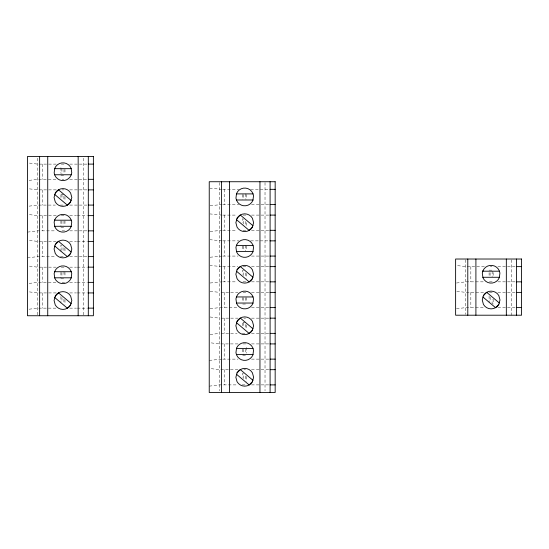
<?xml version="1.0" encoding="UTF-8"?>
<svg xmlns="http://www.w3.org/2000/svg" width="549" height="549" viewBox="0 0 549 549"><rect width="100%" height="100%" fill="white"/><g stroke="black" fill="none" stroke-linecap="round" stroke-linejoin="round"><path stroke-width="0.41" stroke-dasharray="2.75 2.06" d="M29.138 180.381L37.593 179.324L56.19 179.324M29.138 206.143L37.593 205.086L55.346 205.086M210.082 205.71L221.92 204.551M27.45 232.117L37.593 230.848L56.19 230.848M210.082 231.479L221.92 230.312M27.45 257.879L37.593 256.609L55.346 256.609M210.082 257.241L221.92 256.074M29.138 283.428L37.593 282.371L56.19 282.371M210.082 283.003L221.92 281.843M29.138 309.197L37.593 308.14L56.19 308.14M210.082 308.764L219.38 307.605L237.978 307.605M456.466 283.003L465.765 281.843L484.362 281.843M210.082 334.526L219.38 333.367M456.466 308.764L465.765 307.605L484.362 307.605M209.238 360.398L221.92 359.128M209.238 386.16L219.38 384.89L237.134 384.89M56.19 164.11L37.593 164.11L29.138 163.053M61.262 164.11L65.489 164.11M69.709 164.11L88.307 164.11M60.918 175.755L64.981 175.755M62.106 179.324L63.794 179.324M69.709 179.324L78.164 179.324M79.008 179.324L88.307 179.324M221.92 189.336L210.082 188.177M222.764 189.336L238.822 189.336M250.66 189.336L270.094 189.336M56.19 189.872L37.593 189.872L29.138 188.815M62.106 189.872L63.794 189.872M69.709 189.872L88.307 189.872M60.918 197.475L60.918 193.42L61.982 194.483L63.917 194.483M222.764 204.551L238.822 204.551M251.504 204.551L270.094 204.551M60.417 205.086L64.638 205.086M69.709 205.086L88.307 205.086M221.92 215.098L210.082 213.938M222.764 215.098L237.134 215.098M243.049 215.098L246.432 215.098M251.504 215.098L270.094 215.098M56.19 215.633L37.593 215.633L27.45 214.364M61.262 215.633L65.489 215.633M69.709 215.633L76.476 215.633M77.32 215.633L87.463 215.633M60.918 227.286L64.981 227.286M222.764 230.312L237.134 230.312M243.049 230.312L246.432 230.312M251.504 230.312L270.094 230.312M62.106 230.848L64.638 230.848M69.709 230.848L88.307 230.848M221.92 240.86L210.082 239.7M222.764 240.86L238.822 240.86M250.66 240.86L270.094 240.86M56.19 241.395L37.593 241.395L27.45 240.126M69.709 241.395L76.476 241.395M77.32 241.395L87.463 241.395M222.764 256.074L237.978 256.074M251.504 256.074L270.094 256.074M60.417 256.609L64.638 256.609M69.709 256.609L88.307 256.609M221.92 266.629L210.082 265.462M222.764 266.629L237.978 266.629M243.049 266.629L246.432 266.629M251.504 266.629L270.094 266.629M484.362 266.629L465.765 266.629L456.466 265.462M490.278 266.629L491.966 266.629M497.881 266.629L516.479 266.629M56.19 267.157L37.593 267.157L29.138 266.1M61.262 267.157L65.489 267.157M69.709 267.157L76.476 267.157M77.32 267.157L87.463 267.157M489.09 270.163L493.153 270.163M60.918 278.81L64.981 278.81M222.764 281.843L237.134 281.843M243.049 281.843L246.432 281.843M251.504 281.843L270.094 281.843M489.434 281.843L493.654 281.843M497.881 281.843L516.479 281.843M62.106 282.371L64.638 282.371M69.709 282.371L76.476 282.371M77.32 282.371L87.463 282.371M221.075 292.391L237.978 292.391M243.049 292.391L247.276 292.391M251.504 292.391L269.25 292.391M483.511 292.391L465.765 292.391L456.466 291.224M489.434 292.391L493.654 292.391M497.881 292.391L516.479 292.391M56.19 292.926L37.593 292.926L29.138 291.869M69.709 292.926L76.476 292.926M77.32 292.926L87.463 292.926M242.713 304.036L246.769 304.036M251.504 307.605L269.25 307.605M497.881 307.605L516.479 307.605M69.709 308.14L76.476 308.14M77.32 308.14L87.463 308.14M221.075 318.152L237.978 318.152M243.893 318.152L245.588 318.152M251.504 318.152L269.25 318.152M242.713 325.756L242.713 321.7L243.77 322.764L245.705 322.764M221.075 333.367L237.134 333.367M242.205 333.367L247.276 333.367M251.504 333.367L269.25 333.367M237.978 343.914L219.38 343.914L209.238 342.645M243.049 343.914L246.432 343.914M251.504 343.914L269.25 343.914M242.713 355.567L246.769 355.567M222.764 359.128L237.978 359.128M251.504 359.128L269.25 359.128M237.978 369.676L219.38 369.676L210.082 368.516M243.893 369.676L245.588 369.676M251.504 369.676L269.25 369.676M242.205 384.89L246.432 384.89M251.504 384.89L269.25 384.89M210.082 291.224L219.38 292.391M210.082 316.993L219.38 318.152M511.407 259.869L511.407 315.208M493.153 272.599L493.153 276.655M493.153 299.184L493.153 304.05L492.089 302.986L492.089 299.569M492.144 271.165L492.144 276.511M490.092 272.695L490.092 276.511M490.154 297.002L490.154 301.277M489.09 272.599L489.09 276.655M489.09 295.938L489.09 302.43M470.836 266.629L470.836 281.843M470.836 292.391L470.836 307.605M465.765 259.869L465.765 314.357M265.023 182.584L265.023 390.785M246.769 194.497L246.769 199.362M246.769 222.702L246.769 226.758M246.769 246.021L246.769 250.076M246.769 273.423L246.769 278.288M246.769 297.551L246.769 301.607M246.769 324.946L246.769 329.002M246.769 347.455L246.769 353.131M246.769 376.47L246.769 381.342M245.767 193.879L245.767 199.218M245.767 245.403L245.767 250.749M245.767 297.695L245.767 302.273M245.767 349.219L245.767 353.796M245.705 221.419L245.705 225.701M245.705 272.949L245.705 277.224M245.705 324.473L245.705 328.755M245.705 375.996L245.705 380.279M243.715 194.641L243.715 199.218M243.77 223.985L243.77 219.71L242.713 218.646L242.713 222.702M243.715 246.165L243.715 250.749M243.77 275.516L243.77 271.233L242.713 270.177L242.713 274.232M243.715 297.695L243.715 302.273M243.77 322.764L243.77 327.039M243.715 349.219L243.715 354.565M243.77 378.57L243.77 374.288L242.713 373.224L242.713 377.28M242.713 194.497L242.713 199.362M242.713 246.021L242.713 250.076M242.713 297.551L242.713 301.607M242.713 349.075L242.713 353.131M224.452 189.336L224.452 204.551M224.452 215.098L224.452 230.312M224.452 240.86L224.452 256.074M224.452 266.629L224.452 281.843M224.452 292.391L224.452 307.605M224.452 318.152L224.452 333.367M224.452 343.914L224.452 359.128M224.452 369.676L224.452 384.89M219.38 182.584L219.38 390.785M83.235 158.215L83.235 315.744M64.981 169.27L64.981 173.326M64.981 196.666L64.981 200.721M64.981 220.794L64.981 224.85M64.981 248.189L64.981 253.055M64.981 272.318L64.981 276.373M64.981 299.713L64.981 304.585M63.979 169.415L63.979 173.992M63.917 196.192L63.917 200.467M63.979 220.938L63.979 224.754M63.917 247.716L63.917 251.998M63.979 271.7L63.979 276.277M63.917 299.246L63.917 303.522M61.982 194.483L61.982 198.759M61.982 250.282L61.982 246.007L60.918 244.943L60.918 251.435M61.982 297.531L61.982 301.813M61.927 168.646L61.927 173.992M61.927 220.938L61.927 224.754M61.927 272.462L61.927 276.277M60.918 167.644L60.918 173.326M60.918 220.794L60.918 226.469M60.918 272.318L60.918 278M60.918 296.474L60.918 302.959M42.664 164.11L42.664 179.324M42.664 189.872L42.664 205.086M42.664 215.633L42.664 230.848M42.664 241.395L42.664 256.609M42.664 267.157L42.664 282.371M42.664 292.926L42.664 308.14M37.593 158.215L37.593 314.886"/><path stroke-width="0.82" d="M55.264 193.042L54.077 197.475L55.264 201.915A8.873 8.873 0 0 0 70.636 201.915L71.823 197.475L70.636 193.042A8.873 8.873 0 0 0 55.264 193.042L58.51 189.789L71.212 200.522M55.264 244.566L54.077 249.006L55.264 253.439A8.873 8.873 0 0 0 70.636 253.439L71.823 249.006L70.636 244.566A8.873 8.873 0 0 0 55.264 244.566L58.51 241.32L71.212 252.046M55.264 296.089L54.077 300.529L55.264 304.969A8.873 8.873 0 0 0 70.636 304.969L71.823 300.529L70.636 296.089A8.873 8.873 0 0 0 55.264 296.089L58.51 292.843L71.212 303.57M237.051 218.269L235.864 222.709L237.051 227.142A8.873 8.873 0 0 0 252.423 227.142L253.617 222.709L252.423 218.269A8.873 8.873 0 0 0 237.051 218.269L240.304 215.023L253.007 225.749M237.051 269.792L235.864 274.232L237.051 278.672A8.873 8.873 0 0 0 252.423 278.672L253.617 274.232L252.423 269.792A8.873 8.873 0 0 0 237.051 269.792L240.304 266.546L253.007 277.279M237.051 321.323L235.864 325.756L237.051 330.196A8.873 8.873 0 0 0 252.423 330.196L253.617 325.756L252.423 321.323A8.873 8.873 0 0 0 237.051 321.323L240.304 318.07L253.007 328.803M237.051 372.846L235.864 377.287L237.051 381.72A8.873 8.873 0 0 0 252.423 381.72L253.617 377.287L252.423 372.846A8.873 8.873 0 0 0 237.051 372.846L240.304 369.601L253.007 380.327M483.436 295.561L482.248 299.994L483.436 304.434A8.873 8.873 0 0 0 498.808 304.434L499.995 299.994L498.808 295.561A8.873 8.873 0 0 0 483.436 295.561L486.682 292.308L499.384 303.041M70.636 201.915L67.39 205.161L54.687 194.435M70.636 253.439L67.39 256.692L54.687 245.959M70.636 304.969L67.39 308.215L54.687 297.489M252.423 227.142L249.177 230.395L236.475 219.662M252.423 278.672L249.177 281.918L236.475 271.192M252.423 330.196L249.177 333.442L236.475 322.716M252.423 381.72L249.177 384.973L236.475 374.24M498.808 304.434L495.562 307.68L482.859 296.954M88.307 164.11L93.378 164.11M54.646 168.673L71.24 168.673M54.66 174.76L71.253 174.76M88.307 179.324L93.378 179.324M270.094 189.336L275.166 189.336M88.307 189.872L93.378 189.872M236.441 193.9L253.027 193.9M236.454 199.987L253.041 199.987M270.094 204.551L275.166 204.551M88.307 205.086L93.378 205.086M270.094 215.098L275.166 215.098M88.307 215.633L93.378 215.633M54.646 220.197L71.24 220.197M54.66 226.284L71.253 226.284M270.094 230.312L275.166 230.312M88.307 230.848L93.378 230.848M270.094 240.86L275.166 240.86M88.307 241.395L93.378 241.395M236.441 245.43L253.027 245.43M236.454 251.511L253.041 251.511M270.094 256.074L275.166 256.074M88.307 256.609L93.378 256.609M270.094 266.629L275.166 266.629M516.479 266.629L521.55 266.629M88.307 267.157L93.378 267.157M482.818 271.192L499.412 271.192M54.646 271.721L71.24 271.721M482.832 277.279L499.425 277.279M54.66 277.808L71.253 277.808M270.094 281.843L275.166 281.843M516.479 281.843L521.55 281.843M88.307 282.371L93.378 282.371M270.094 292.391L275.166 292.391M516.479 292.391L521.55 292.391M88.307 292.926L93.378 292.926M236.441 296.954L253.027 296.954M236.454 303.041L253.041 303.041M270.094 307.605L275.166 307.605M516.479 307.605L521.55 307.605M88.307 308.14L93.378 308.14M270.094 318.152L275.166 318.152M270.094 333.367L275.166 333.367M270.094 343.914L275.166 343.914M236.441 348.478L253.027 348.478M236.454 354.565L253.041 354.565M270.094 359.128L275.166 359.128M270.094 369.676L275.166 369.676M270.094 384.89L275.166 384.89M516.479 259.018L516.479 315.208M506.336 259.018L506.336 315.208M475.908 259.018L475.908 315.208M467.789 259.018L467.789 315.208M270.094 181.733L270.094 392.501M259.952 181.733L259.952 392.501M229.523 181.733L229.523 392.501M221.412 181.733L221.412 392.501M88.307 156.499L88.307 315.744M78.164 156.499L78.164 315.744M47.736 156.499L47.736 315.744M39.624 156.499L39.624 315.744M54.722 168.385L54.159 172.949L54.776 175.179A8.873 8.873 0 0 0 71.178 175.042L71.761 172.798L71.123 168.248A8.873 8.873 0 0 0 54.722 168.385M54.722 219.916L54.138 222.16L54.776 226.703A8.873 8.873 0 0 0 71.178 226.565L71.741 222.009L71.123 219.778A8.873 8.873 0 0 0 54.722 219.916M54.722 271.439L54.138 273.683L54.776 278.233A8.873 8.873 0 0 0 71.178 278.096L71.741 273.532L71.123 271.302A8.873 8.873 0 0 0 54.722 271.439M236.509 193.619L235.953 198.175L236.571 200.412A8.873 8.873 0 0 0 252.965 200.268L253.528 195.712L252.911 193.481A8.873 8.873 0 0 0 236.509 193.619M236.509 245.142L235.933 247.386L236.571 251.936A8.873 8.873 0 0 0 252.965 251.799L253.528 247.235L252.911 245.005A8.873 8.873 0 0 0 236.509 245.142M236.509 296.666L235.933 298.91L236.571 303.46A8.873 8.873 0 0 0 252.965 303.322L253.528 298.766L252.911 296.529A8.873 8.873 0 0 0 236.509 296.666M236.509 348.196L235.953 352.753L236.571 354.99A8.873 8.873 0 0 0 252.965 354.846L253.528 350.289L252.911 348.059A8.873 8.873 0 0 0 236.509 348.196M482.894 270.904L482.31 273.148L482.948 277.698A8.873 8.873 0 0 0 499.35 277.561L499.913 273.004L499.295 270.767A8.873 8.873 0 0 0 482.894 270.904M93.378 156.499L27.45 156.499L27.45 315.744L93.378 315.744L93.378 156.499M275.166 181.733L209.238 181.733L209.238 392.501L275.166 392.501L275.166 181.733M521.55 259.018L455.622 259.018L455.622 315.208L521.55 315.208L521.55 259.018"/></g></svg>
